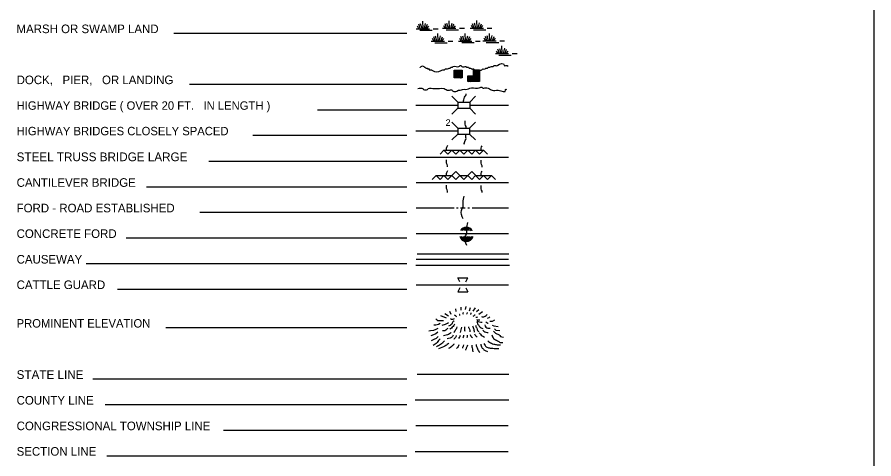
# Model space of a CAD drawing. Extents: x 1557140 to 1961012, y 15613470 to 16163728.
# Drawn here: x 1880488 to 1923778, y 15882785 to 15905095 of the extents above; entities that cross this region are included whole.
import ezdxf

# ---------------------------------------------------------------- set-up
doc = ezdxf.new("R2010")
doc.units = 0
doc.layers.add('L12', color=7, linetype='Continuous')
doc.layers.add('L23', color=7, linetype='Continuous')

msp = doc.modelspace()

# ---------------------------------------------------------------- linework, layer by layer
at = {"layer": 'L12'}
for p, q in [((1900636, 15900654), (1902754, 15900654)), ((1903356, 15900654), (1905314, 15900654)), ((1900631, 15899345), (1902748, 15899345)), ((1903345, 15899345), (1905304, 15899345)), ((1900647, 15898025), (1905320, 15898025)), ((1900647, 15896742), (1905320, 15896742)), ((1900647, 15895459), (1902579, 15895459)), ((1902696, 15895459), (1902769, 15895459)), ((1902896, 15895459), (1903123, 15895459)), ((1903255, 15895459), (1903340, 15895459)), ((1903482, 15895459), (1905320, 15895459)), ((1900647, 15894160), (1905320, 15894160)), ((1900647, 15892876), (1905320, 15892876)), ((1900647, 15891578), (1905320, 15891578))]:
    msp.add_line(p, q, dxfattribs=at)
at = {"layer": 'L23'}
for p, q in [((1923778, 15972857), (1923778, 15793097)), ((1901006, 15904520), (1900990, 15904895)), ((1902337, 15904535), (1902321, 15904910)), ((1903730, 15904546), (1903715, 15904921)), ((1900652, 15904509), (1901323, 15904509)), ((1900789, 15904509), (1900716, 15904646)), ((1900853, 15904520), (1900779, 15904736)), ((1900832, 15904435), (1901455, 15904435)), ((1900948, 15904520), (1900874, 15904763)), ((1901064, 15904520), (1901127, 15904778)), ((1901127, 15904504), (1901222, 15904736)), ((1901196, 15904520), (1901296, 15904646)), ((1901502, 15904509), (1901756, 15904509)), ((1901988, 15904530), (1902653, 15904530)), ((1902120, 15904530), (1902046, 15904662)), ((1902189, 15904535), (1902115, 15904752)), ((1902162, 15904451), (1902791, 15904451)), ((1902278, 15904535), (1902205, 15904778)), ((1902395, 15904535), (1902463, 15904794)), ((1902463, 15904520), (1902553, 15904752)), ((1902532, 15904535), (1902632, 15904662)), ((1902838, 15904530), (1903086, 15904530)), ((1903382, 15904535), (1904047, 15904535)), ((1903514, 15904535), (1903440, 15904667)), ((1903577, 15904546), (1903503, 15904763)), ((1903556, 15904462), (1904179, 15904462)), ((1903672, 15904546), (1903598, 15904784)), ((1903789, 15904546), (1903857, 15904805)), ((1903857, 15904530), (1903947, 15904763)), ((1903921, 15904546), (1904021, 15904667)), ((1904232, 15904535), (1904480, 15904535)), ((1888413, 15904287), (1900182, 15904287)), ((1901545, 15903875), (1901471, 15904013)), ((1901613, 15903886), (1901539, 15904102)), ((1901703, 15903886), (1901629, 15904129)), ((1901761, 15903886), (1901745, 15904261)), ((1901819, 15903886), (1901888, 15904145)), ((1901888, 15903870), (1901977, 15904102)), ((1901956, 15903886), (1902057, 15904013)), ((1902923, 15903886), (1902849, 15904018)), ((1902986, 15903897), (1902912, 15904113)), ((1903081, 15903897), (1903007, 15904134)), ((1903139, 15903897), (1903123, 15904271)), ((1903197, 15903897), (1903261, 15904155)), ((1903261, 15903875), (1903356, 15904113)), ((1903329, 15903897), (1903429, 15904018)), ((1904153, 15903897), (1904079, 15904029)), ((1904221, 15903902), (1904148, 15904118)), ((1904311, 15903902), (1904237, 15904145)), ((1904369, 15903902), (1904353, 15904277)), ((1904427, 15903902), (1904496, 15904161)), ((1904496, 15903886), (1904586, 15904118)), ((1904565, 15903902), (1904665, 15904029)), ((1901413, 15903875), (1902078, 15903875)), ((1901587, 15903802), (1902215, 15903802)), ((1902263, 15903875), (1902511, 15903875)), ((1902791, 15903886), (1903456, 15903886)), ((1902965, 15903812), (1903588, 15903812)), ((1903641, 15903886), (1903889, 15903886)), ((1904021, 15903897), (1904686, 15903897)), ((1904195, 15903817), (1904823, 15903817)), ((1904871, 15903897), (1905119, 15903897)), ((1905003, 15903263), (1904987, 15903638)), ((1905061, 15903263), (1905130, 15903522)), ((1904654, 15903252), (1905320, 15903252)), ((1904786, 15903252), (1904713, 15903384)), ((1904855, 15903263), (1904781, 15903479)), ((1904829, 15903178), (1905457, 15903178)), ((1904945, 15903263), (1904871, 15903501)), ((1905130, 15903242), (1905219, 15903479)), ((1905198, 15903263), (1905299, 15903384)), ((1905505, 15903252), (1905753, 15903252)), ((1902579, 15902027), (1902970, 15902418)), ((1902579, 15902376), (1902622, 15902418)), ((1902579, 15902344), (1902653, 15902418)), ((1902579, 15902312), (1902690, 15902418)), ((1902579, 15902286), (1902722, 15902418)), ((1902579, 15902239), (1902764, 15902418)), ((1902579, 15902202), (1902796, 15902418)), ((1902579, 15902170), (1902828, 15902418)), ((1902579, 15902138), (1902865, 15902418)), ((1902579, 15902096), (1902907, 15902418)), ((1902579, 15902059), (1902938, 15902418)), ((1902611, 15902027), (1902970, 15902386)), ((1902648, 15902027), (1902970, 15902355)), ((1902690, 15902027), (1902970, 15902312)), ((1902722, 15902027), (1902970, 15902275)), ((1902754, 15902027), (1902970, 15902244)), ((1903857, 15902117), (1903556, 15902418)), ((1903857, 15902085), (1903556, 15902386)), ((1903857, 15902043), (1903556, 15902344)), ((1903857, 15902011), (1903556, 15902312)), ((1903857, 15901980), (1903556, 15902275)), ((1903857, 15901943), (1903556, 15902244)), ((1903857, 15902154), (1903572, 15902434)), ((1903857, 15902186), (1903604, 15902434)), ((1903847, 15902239), (1903646, 15902434)), ((1903857, 15902260), (1903678, 15902434)), ((1903857, 15902297), (1903715, 15902434)), ((1903857, 15902328), (1903746, 15902434)), ((1903857, 15902371), (1903789, 15902434)), ((1903857, 15902402), (1903820, 15902434)), ((1902791, 15902027), (1902970, 15902212)), ((1902838, 15902027), (1902970, 15902170)), ((1902865, 15902027), (1902970, 15902138)), ((1902896, 15902027), (1902970, 15902101)), ((1902928, 15902027), (1902970, 15902070)), ((1903540, 15901837), (1903255, 15902117)), ((1903498, 15901837), (1903255, 15902085)), ((1903461, 15901837), (1903255, 15902043)), ((1903429, 15901827), (1903255, 15902011)), ((1903398, 15901837), (1903255, 15901980)), ((1903361, 15901837), (1903255, 15901943)), ((1903313, 15901837), (1903255, 15901901)), ((1903287, 15901827), (1903255, 15901869)), ((1903572, 15901837), (1903271, 15902138)), ((1903604, 15901837), (1903303, 15902138)), ((1903641, 15901837), (1903345, 15902138)), ((1903678, 15901837), (1903382, 15902138)), ((1903715, 15901837), (1903414, 15902138)), ((1903746, 15901837), (1903445, 15902138)), ((1903789, 15901837), (1903488, 15902138)), ((1903820, 15901837), (1903519, 15902138)), ((1903857, 15901901), (1903556, 15902202)), ((1903857, 15901869), (1903556, 15902170)), ((1903857, 15901837), (1903556, 15902138)), ((1889195, 15901710), (1900182, 15901710)), ((1902754, 15900802), (1902453, 15901103)), ((1903356, 15900802), (1903657, 15901103)), ((1902754, 15900501), (1902453, 15900200)), ((1902754, 15900802), (1902754, 15900501)), ((1902754, 15900802), (1903356, 15900802)), ((1902754, 15900501), (1903356, 15900501)), ((1903356, 15900802), (1903356, 15900501)), ((1903356, 15900501), (1903657, 15900200)), ((1895663, 15900417), (1900182, 15900417)), ((1902748, 15899493), (1902447, 15899794)), ((1903345, 15899493), (1903646, 15899794)), ((1902748, 15899192), (1902447, 15898896)), ((1902748, 15899493), (1902748, 15899192)), ((1902748, 15899493), (1903345, 15899493)), ((1902748, 15899192), (1903345, 15899192)), ((1903345, 15899493), (1903345, 15899192)), ((1903345, 15899192), (1903646, 15898896)), ((1892394, 15899128), (1900182, 15899128)), ((1901856, 15898178), (1902057, 15898379)), ((1902046, 15898379), (1904053, 15898379)), ((1902057, 15898379), (1902257, 15898178)), ((1902257, 15898178), (1902453, 15898379)), ((1902453, 15898379), (1902653, 15898178)), ((1902653, 15898178), (1902854, 15898379)), ((1902854, 15898379), (1903055, 15898178)), ((1903055, 15898178), (1903255, 15898379)), ((1903255, 15898379), (1903456, 15898178)), ((1903456, 15898178), (1903657, 15898379)), ((1903657, 15898379), (1903857, 15898178)), ((1903857, 15898178), (1904053, 15898379)), ((1904053, 15898379), (1904253, 15898178)), ((1890172, 15897819), (1900182, 15897819)), ((1901455, 15896895), (1901655, 15897095)), ((1901655, 15897095), (1901856, 15896895)), ((1901655, 15897095), (1902453, 15897095)), ((1901856, 15896895), (1902057, 15897095)), ((1902057, 15897095), (1902257, 15896895)), ((1902257, 15896895), (1902653, 15897296)), ((1902453, 15897095), (1902653, 15896895)), ((1902653, 15897296), (1903055, 15896895)), ((1902653, 15896895), (1902854, 15897095)), ((1902854, 15897095), (1903255, 15897095)), ((1903055, 15896895), (1903456, 15897296)), ((1903255, 15897095), (1903456, 15896895)), ((1903456, 15897296), (1903857, 15896895)), ((1903456, 15896895), (1903657, 15897095)), ((1903657, 15897095), (1904454, 15897095)), ((1903857, 15896895), (1904053, 15897095)), ((1904053, 15897095), (1904253, 15896895)), ((1904253, 15896895), (1904454, 15897095)), ((1904454, 15897095), (1904654, 15896895)), ((1887019, 15896525), (1900182, 15896525)), ((1889723, 15895237), (1900182, 15895237)), ((1902907, 15894313), (1903028, 15894445)), ((1902970, 15894313), (1903123, 15894461)), ((1903055, 15894313), (1903213, 15894471)), ((1903123, 15894313), (1903271, 15894471)), ((1903187, 15894313), (1903324, 15894445)), ((1903255, 15894313), (1903371, 15894429)), ((1902870, 15893996), (1902896, 15894012)), ((1902886, 15893943), (1902965, 15894012)), ((1902923, 15893901), (1903039, 15894012)), ((1902954, 15893869), (1903102, 15894012)), ((1902986, 15893838), (1903171, 15894012)), ((1903039, 15893811), (1903239, 15894012)), ((1903081, 15893785), (1903303, 15894012)), ((1903144, 15893779), (1903387, 15894012)), ((1903213, 15893769), (1903456, 15894012)), ((1903297, 15893785), (1903519, 15894012)), ((1903340, 15894313), (1903414, 15894392)), ((1903403, 15894313), (1903456, 15894360)), ((1903461, 15894313), (1903482, 15894329)), ((1885990, 15893943), (1900182, 15893943)), ((1900705, 15893146), (1905336, 15893146)), ((1883978, 15892649), (1900182, 15892649)), ((1900631, 15892570), (1905362, 15892570)), ((1902865, 15891725), (1902764, 15891926)), ((1902764, 15891926), (1903261, 15891926)), ((1903165, 15891725), (1903261, 15891926)), ((1902865, 15891424), (1902764, 15891229)), ((1903165, 15891424), (1903261, 15891229)), ((1885557, 15891361), (1900182, 15891361)), ((1902764, 15891229), (1903261, 15891229)), ((1888007, 15889418), (1900182, 15889418)), ((1884321, 15886820), (1900182, 15886820)), ((1900705, 15887058), (1905336, 15887058)), ((1884939, 15885526), (1900182, 15885526)), ((1900605, 15885769), (1905336, 15885769)), ((1900636, 15884475), (1905304, 15884475)), ((1890921, 15884233), (1900182, 15884233)), ((1885024, 15882944), (1900182, 15882944)), ((1900605, 15883150), (1905304, 15883150))]:
    msp.add_line(p, q, dxfattribs=at)
for points in [[(1902579, 15902027), (1902579, 15902418), (1902970, 15902418), (1902970, 15902027)], [(1903857, 15902138), (1903556, 15902138), (1903556, 15902434), (1903857, 15902434)], [(1903556, 15901837), (1903255, 15901837), (1903255, 15902138), (1903556, 15902138)], [(1903857, 15901837), (1903556, 15901837), (1903556, 15902138), (1903857, 15902138)]]:
    msp.add_lwpolyline(points, close=True, dxfattribs=at)
for points in [[(1902278, 15889993), (1902099, 15890110)], [(1902421, 15890083), (1902347, 15890226)], [(1902680, 15890220), (1902648, 15890358)], [(1902923, 15890300), (1902928, 15890442)], [(1903144, 15890326), (1903171, 15890479)], [(1903345, 15890263), (1903403, 15890426)], [(1903530, 15890242), (1903641, 15890411)], [(1903699, 15890220), (1903820, 15890337)], [(1903820, 15890094), (1904005, 15890236)], [(1902030, 15889761), (1901740, 15889761), (1901687, 15889809), (1901645, 15889846)], [(1902189, 15889893), (1901898, 15890004)], [(1904248, 15889893), (1904338, 15889925), (1904369, 15889951)], [(1904369, 15889745), (1904512, 15889745), (1904623, 15889809)], [(1901740, 15889376), (1901645, 15889312), (1901529, 15889270), (1901381, 15889244), (1901286, 15889233)], [(1901861, 15889629), (1901772, 15889571), (1901645, 15889545), (1901539, 15889545)], [(1904496, 15889534), (1904570, 15889508), (1904786, 15889476)], [(1904607, 15889344), (1904670, 15889291), (1904881, 15889275)], [(1901745, 15889186), (1901645, 15889096), (1901529, 15889043), (1901397, 15889001)], [(1901756, 15888969), (1901655, 15888869), (1901545, 15888816), (1901413, 15888753)]]:
    msp.add_lwpolyline(points, dxfattribs=at)
for start, end in [(33.1356, 146.8644), (198.6495, 341.3505)]:
    msp.add_arc((1903188, 15894123), 355, start, end, dxfattribs=at)
for points in [[(1900832, 15902561), (1900874, 15902561), (1900906, 15902603), (1901032, 15902603), (1901069, 15902561), (1901112, 15902561), (1901149, 15902518), (1901228, 15902518), (1901228, 15902476), (1901312, 15902476), (1901312, 15902434), (1901354, 15902434), (1901428, 15902434), (1901471, 15902402), (1901914, 15902402), (1901999, 15902434), (1902078, 15902434), (1902120, 15902476), (1902236, 15902476), (1902321, 15902518), (1902363, 15902518), (1902395, 15902561), (1902437, 15902561), (1902521, 15902603), (1902806, 15902603), (1902880, 15902645), (1902923, 15902645), (1902965, 15902603), (1903123, 15902603), (1903165, 15902603), (1903202, 15902561), (1903287, 15902561), (1903329, 15902518), (1903403, 15902518), (1903445, 15902476), (1903572, 15902476), (1903604, 15902434), (1903730, 15902434), (1903773, 15902434), (1903973, 15902434), (1904016, 15902476), (1904132, 15902476), (1904174, 15902518), (1904253, 15902518), (1904295, 15902561), (1904369, 15902561), (1904454, 15902603), (1904496, 15902603), (1904538, 15902603), (1904581, 15902645), (1904739, 15902645), (1904781, 15902677), (1905098, 15902677), (1905098, 15902645), (1905177, 15902645), (1905262, 15902645), (1905262, 15902603)], [(1900737, 15901483), (1900980, 15901483), (1901022, 15901446), (1901222, 15901446), (1901265, 15901483), (1901581, 15901483), (1902062, 15901483), (1902273, 15901404), (1902474, 15901404), (1902511, 15901362), (1902711, 15901362), (1902791, 15901404), (1902870, 15901404), (1902997, 15901446), (1903155, 15901446), (1903440, 15901526), (1903836, 15901526), (1903921, 15901563), (1903963, 15901563), (1904005, 15901526), (1904163, 15901526), (1904406, 15901446), (1904485, 15901404), (1904802, 15901404), (1905172, 15901404), (1905172, 15901446), (1905214, 15901446)], [(1903044, 15900813), (1903044, 15900860), (1903129, 15901103), (1903171, 15901188), (1903171, 15901230)], [(1903171, 15899503), (1903171, 15899567), (1903129, 15899693), (1903129, 15899852), (1903129, 15899862)], [(1903086, 15898669), (1903086, 15898759), (1903171, 15898970), (1903171, 15899171), (1903197, 15899192)], [(1902189, 15898394), (1902189, 15898484), (1902247, 15898637)], [(1903931, 15898394), (1903931, 15898484), (1903979, 15898600)], [(1902231, 15897528), (1902231, 15897592), (1902189, 15897719), (1902189, 15897877), (1902189, 15897888)], [(1903979, 15897518), (1903979, 15897587), (1903936, 15897713), (1903936, 15897866), (1903936, 15897877)], [(1902189, 15897111), (1902189, 15897201), (1902247, 15897354)], [(1903931, 15897111), (1903931, 15897201), (1903979, 15897317)], [(1902231, 15896245), (1902231, 15896309), (1902189, 15896435), (1902189, 15896594), (1902189, 15896604)], [(1903979, 15896235), (1903979, 15896303), (1903936, 15896425), (1903936, 15896583), (1903936, 15896594)], [(1903023, 15894904), (1902938, 15895327), (1903023, 15895538), (1903023, 15895733), (1903070, 15896061)], [(1903213, 15893568), (1903129, 15893996), (1903213, 15894202), (1903213, 15894402), (1903261, 15894725)], [(1903039, 15890083), (1903028, 15890136), (1903044, 15890184)], [(1903197, 15890094), (1903229, 15890136), (1903245, 15890178)], [(1903398, 15890078), (1903414, 15890104), (1903429, 15890152)], [(1902569, 15889751), (1902537, 15889735), (1902447, 15889592), (1902363, 15889518), (1902289, 15889487)], [(1902569, 15889861), (1902490, 15889824), (1902389, 15889851)], [(1902706, 15889951), (1902648, 15890009), (1902595, 15890041)], [(1902849, 15890025), (1902849, 15890078), (1902838, 15890083)], [(1903530, 15889993), (1903604, 15890036), (1903630, 15890067)], [(1903662, 15889946), (1903715, 15889935), (1903757, 15889951)], [(1903704, 15889819), (1903746, 15889809), (1903862, 15889809)], [(1903720, 15889729), (1903757, 15889608), (1903836, 15889492), (1903931, 15889402), (1904021, 15889376)], [(1903736, 15889761), (1903847, 15889703), (1903994, 15889692)], [(1903947, 15889967), (1904021, 15889951), (1904232, 15890078)], [(1904179, 15889703), (1904253, 15889645), (1904295, 15889645)], [(1902289, 15889661), (1902062, 15889550), (1901941, 15889518)], [(1902247, 15889370), (1902189, 15889318), (1902104, 15889254), (1901977, 15889254)], [(1902595, 15889592), (1902548, 15889518), (1902474, 15889428), (1902389, 15889360), (1902352, 15889333)], [(1902706, 15889450), (1902664, 15889328), (1902579, 15889212), (1902548, 15889159)], [(1902938, 15889444), (1902907, 15889302), (1902870, 15889175)], [(1903097, 15889450), (1903086, 15889328), (1903102, 15889228)], [(1903287, 15889460), (1903345, 15889328), (1903371, 15889196)], [(1903498, 15889508), (1903561, 15889328), (1903577, 15889228), (1903604, 15889186)], [(1903657, 15889545), (1903672, 15889460), (1903715, 15889386), (1903757, 15889270), (1903815, 15889212)], [(1904021, 15889286), (1904074, 15889228), (1904295, 15889159)], [(1904121, 15889550), (1904174, 15889434), (1904390, 15889386)], [(1901856, 15888842), (1901787, 15888758), (1901713, 15888657), (1901502, 15888510)], [(1902416, 15889175), (1902379, 15889127), (1902289, 15889069), (1902036, 15889001)], [(1902521, 15889038), (1902479, 15888958), (1902215, 15888842)], [(1902680, 15889017), (1902653, 15888953), (1902548, 15888811)], [(1902870, 15889017), (1902849, 15888953), (1902796, 15888869)], [(1903044, 15889027), (1903028, 15888937), (1903012, 15888895)], [(1903224, 15889027), (1903224, 15888985), (1903213, 15888900)], [(1903382, 15889059), (1903414, 15888974), (1903498, 15888916)], [(1903598, 15889101), (1903630, 15889027), (1903730, 15888943)], [(1903836, 15889154), (1903894, 15889075), (1904105, 15888927)], [(1904480, 15889043), (1904565, 15888858), (1904765, 15888753), (1904887, 15888668), (1905024, 15888657)], [(1904565, 15889228), (1904697, 15889112), (1904839, 15889054), (1904913, 15888969), (1905061, 15888937)], [(1902088, 15888753), (1901977, 15888636), (1901877, 15888562), (1901671, 15888441)], [(1902305, 15888636), (1902263, 15888599), (1902104, 15888478), (1901782, 15888346)], [(1902564, 15888584), (1902463, 15888483), (1902289, 15888351)], [(1902812, 15888541), (1902769, 15888452), (1902696, 15888362)], [(1903044, 15888536), (1903007, 15888420), (1902986, 15888383)], [(1903239, 15888525), (1903213, 15888436), (1903155, 15888304), (1903139, 15888267)], [(1903472, 15888525), (1903472, 15888425), (1903482, 15888393), (1903498, 15888261), (1903519, 15888193)], [(1903678, 15888562), (1903699, 15888452), (1903757, 15888335), (1903794, 15888251), (1903862, 15888151)], [(1903915, 15888584), (1903936, 15888494), (1903994, 15888383), (1904105, 15888277), (1904253, 15888203)], [(1904074, 15888610), (1904132, 15888510), (1904269, 15888409), (1904438, 15888378), (1904596, 15888362), (1904823, 15888362)], [(1904264, 15888753), (1904454, 15888621), (1904570, 15888584), (1904744, 15888552), (1904913, 15888541)]]:
    msp.add_spline(points, degree=3, dxfattribs=at)

# ---------------------------------------------------------------- texts
for s, height, p in [('MARSH OR SWAMP LAND', 433.31, (1880456, 15904287)), ('DOCK,   PIER,   OR LANDING', 433.31, (1880462, 15901710)), ('HIGHWAY BRIDGE ( OVER 20 FT.   IN LENGTH )', 425.01, (1880462, 15900417)), ('2', 333, (1902136, 15899604)), ('HIGHWAY BRIDGES CLOSELY SPACED', 425.01, (1880462, 15899128)), ('STEEL TRUSS BRIDGE LARGE', 441.61, (1880462, 15897819)), ('CANTILEVER BRIDGE', 433.31, (1880462, 15896525)), ('FORD - ROAD ESTABLISHED', 433.31, (1880462, 15895237))]:
    msp.add_text(s, height=height, dxfattribs=at).set_placement(p)
for s, height, p in [('CONCRETE FORD', 433.31, (1880462, 15893943)), ('CAUSEWAY', 433.3, (1880462, 15892649)), ('CATTLE GUARD', 433.31, (1880462, 15891361)), ('PROMINENT ELEVATION', 425.01, (1880462, 15889418)), ('STATE LINE', 441.6, (1880462, 15886820)), ('COUNTY LINE', 433.31, (1880462, 15885526)), ('CONGRESSIONAL TOWNSHIP LINE', 433.31, (1880462, 15884233)), ('SECTION LINE', 433.31, (1880462, 15882944))]:
    msp.add_text(s, height=height, rotation=360, dxfattribs=at).set_placement(p)

doc.saveas('drawing.dxf')
